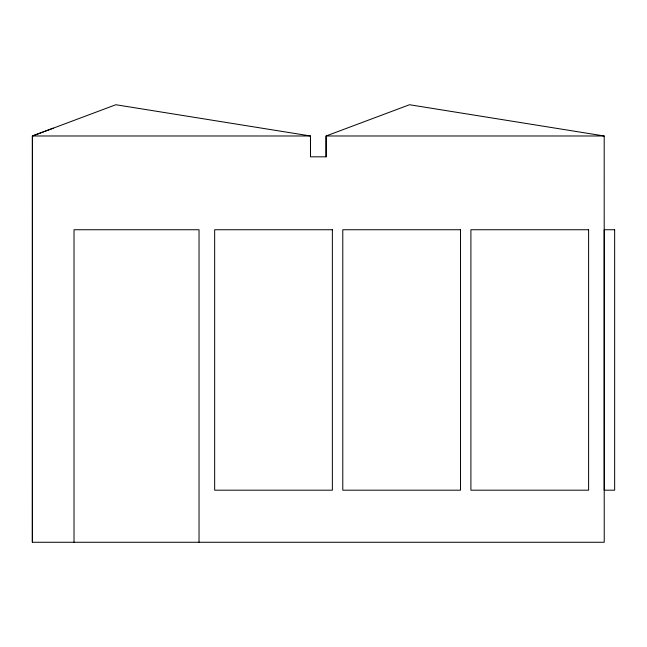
<?xml version="1.0" encoding="UTF-8"?>
<svg xmlns="http://www.w3.org/2000/svg" width="647" height="647" viewBox="0 0 647 647"><rect width="100%" height="100%" fill="white"/><g stroke="black" fill="none" stroke-linecap="round" stroke-linejoin="round"><path stroke-width="0.97" d="M32.35 542.267L32.431 135.983L115.845 104.733L310.479 135.983L310.479 156.817L326.104 156.817L326.104 135.983L409.519 104.733L604.193 135.983L604.233 542.267L32.35 542.267L32.35 135.983L53.289 128.171M310.479 154.31L310.479 135.983L32.35 135.983M604.193 135.983L326.104 135.983L326.104 156.817M199.033 542.267L199.033 229.742L74.017 229.742L74.017 542.267M332.364 229.742L214.658 229.742L214.658 490.183L332.364 490.183L332.364 229.742M460.486 229.742L342.781 229.742L342.781 490.183L460.486 490.183L460.486 229.742M588.608 229.742L470.903 229.742L470.903 490.183L588.608 490.183L588.608 229.742M614.65 229.742L604.233 229.742L604.233 490.183L614.65 490.183L614.65 229.742"/></g></svg>
